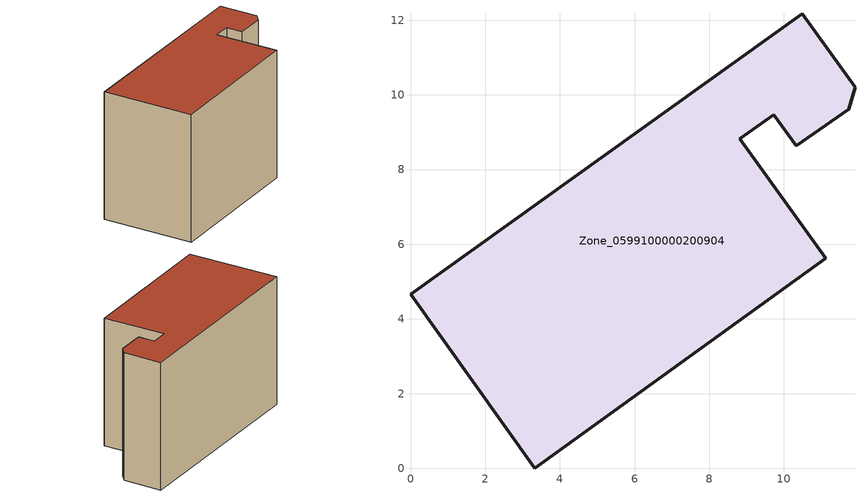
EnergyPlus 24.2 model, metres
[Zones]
Zone_0599100000200904
 floor ground (C_G): 11.9,10.2 11.73,9.62 10.32,8.63 9.72,9.47 8.82,8.83 11.11,5.62 3.33,0 0,4.66 10.49,12.17 z0
 wall outside (C_F): 10.32,8.63 11.73,9.62 11.9,10.2 10.49,12.17 0,4.66 3.33,0 11.11,5.62 8.82,8.83 9.72,9.47 10.32,8.63 z0:8.06
 roof outside (C_R): 11.73,9.62 11.9,10.2 10.49,12.17 0,4.66 3.33,0 11.11,5.62 8.82,8.83 9.72,9.47 10.32,8.63 z8.06
[BUILDING]
Pand.0599100000200904: North Axis=0; Terrain=City; Loads Convergence Tolerance Value=0.04; Temperature Convergence Tolerance Value=0.4; Solar Distribution=FullExterior; Maximum Number of Warmup Days=25; Minimum Number of Warmup Days=1
[Site:Location]
Rotterdam.The.Hague.AP_ZH_NLD Design_Conditions: Latitude=51.96; Longitude=4.45; Time Zone=1; Elevation=-4.5
[SITE:GROUNDTEMPERATURE:BUILDINGSURFACE]
18, 18, 18, 18, 18, 18, 18, 18, 18, 18, 18, 18
[MATERIAL] Thermal Absorptance=0.9; Solar Absorptance=0.7; Visible Absorptance=0.7
Name | Roughness | Thickness | Conductivity | Density | Specific Heat
G.TI.1975-1991 | MediumSmooth | 0.15 | 0.288461 | 540 | 1210
F.TI.1975-1991 | Rough | 0.3 | 0.230769 | 1920 | 840
R.TI.1975-1991 | MediumRough | 0.2 | 0.153846 | 1500 | 1000
[CONSTRUCTION]
C_G: G.TI.1975-1991
C_F: F.TI.1975-1991
C_R: R.TI.1975-1991
[ZONE]
Zone_0599100000200904: Type=1; Multiplier=1; Ceiling Height=Autocalculate; Volume=Autocalculate; Floor Area=autocalculate; Part of Total Floor Area=Yes
[ZONEINFILTRATION:DESIGNFLOWRATE]
Infil_Zone_0599100000200904: Zone or ZoneList or Space or SpaceList=Zone_0599100000200904; Schedule=AlwaysOn; Design Flow Rate Calculation Method=Flow/Area; Flow Rate per Floor Area=0.003; Constant Term Coefficient=1; Temperature Term Coefficient=0; Velocity Term Coefficient=0; Velocity Squared Term Coefficient=0
[HVACTEMPLATE:ZONE:IDEALLOADSAIRSYSTEM]
Zone_0599100000200904: Maximum Heating Supply Air Temperature=50; Minimum Cooling Supply Air Temperature=13; Maximum Heating Supply Air Humidity Ratio=0.0156; Minimum Cooling Supply Air Humidity Ratio=0.0077; Heating Limit=NoLimit; Cooling Limit=NoLimit; Dehumidification Control Type=ConstantSensibleHeatRatio; Cooling Sensible Heat Ratio=0.7; Dehumidification Setpoint=60; Humidification Control Type=None; Humidification Setpoint=30; Outdoor Air Method=None; Outdoor Air Flow Rate per Person=0.00944; Outdoor Air Flow Rate per Zone Floor Area=0; Outdoor Air Flow Rate per Zone=0; Demand Controlled Ventilation Type=None; Outdoor Air Economizer Type=NoEconomizer; Heat Recovery Type=None; Sensible Heat Recovery Effectiveness=0.7; Latent Heat Recovery Effectiveness=0.65
[ZONECONTROL:THERMOSTAT]
ThermostatControl_Zone_0599100000200904: Zone or ZoneList=Zone_0599100000200904; Control Type Schedule=DualSetpointControlType; Control 1=Thermostat_Zone_0599100000200904; Temperature Difference Between Cutout And Setpoint=0
[THERMOSTATSETPOINT:DUALSETPOINT]
Thermostat_Zone_0599100000200904: Heating Setpoint Temperature Schedule=HeatingSetpoint_Zone_0599100000200904; Cooling Setpoint Temperature Schedule=CoolingSetpoint_Zone_0599100000200904
[SCHEDULE:COMPACT]
HeatingSetpoint_Zone_0599100000200904: Through: 12/31, For: AllDays, Until: 24:00, 21
CoolingSetpoint_Zone_0599100000200904: Through: 12/31, For: AllDays, Until: 24:00, 24
DualSetpointControlType: Through: 12/31, For: AllDays, Until: 24:00, 4
AlwaysOn: Through: 12/31, For: AllDays, Until: 24:00, 1
